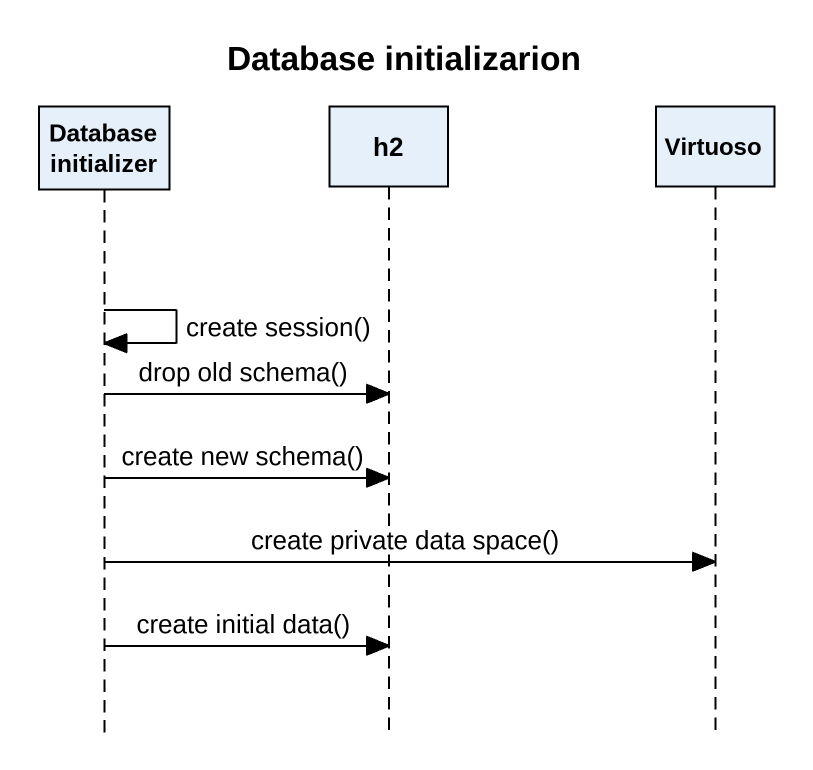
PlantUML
@startuml
title Database initializarion
hide footbox
participant "Database initializer" as Database_initializer
participant h2
participant Virtuoso

Database_initializer -> Database_initializer : create session()
Database_initializer -> h2 : drop old schema()
Database_initializer -> h2 : create new schema()
Database_initializer -> Virtuoso : create private data space()
Database_initializer -> h2 : create initial data()
@enduml
